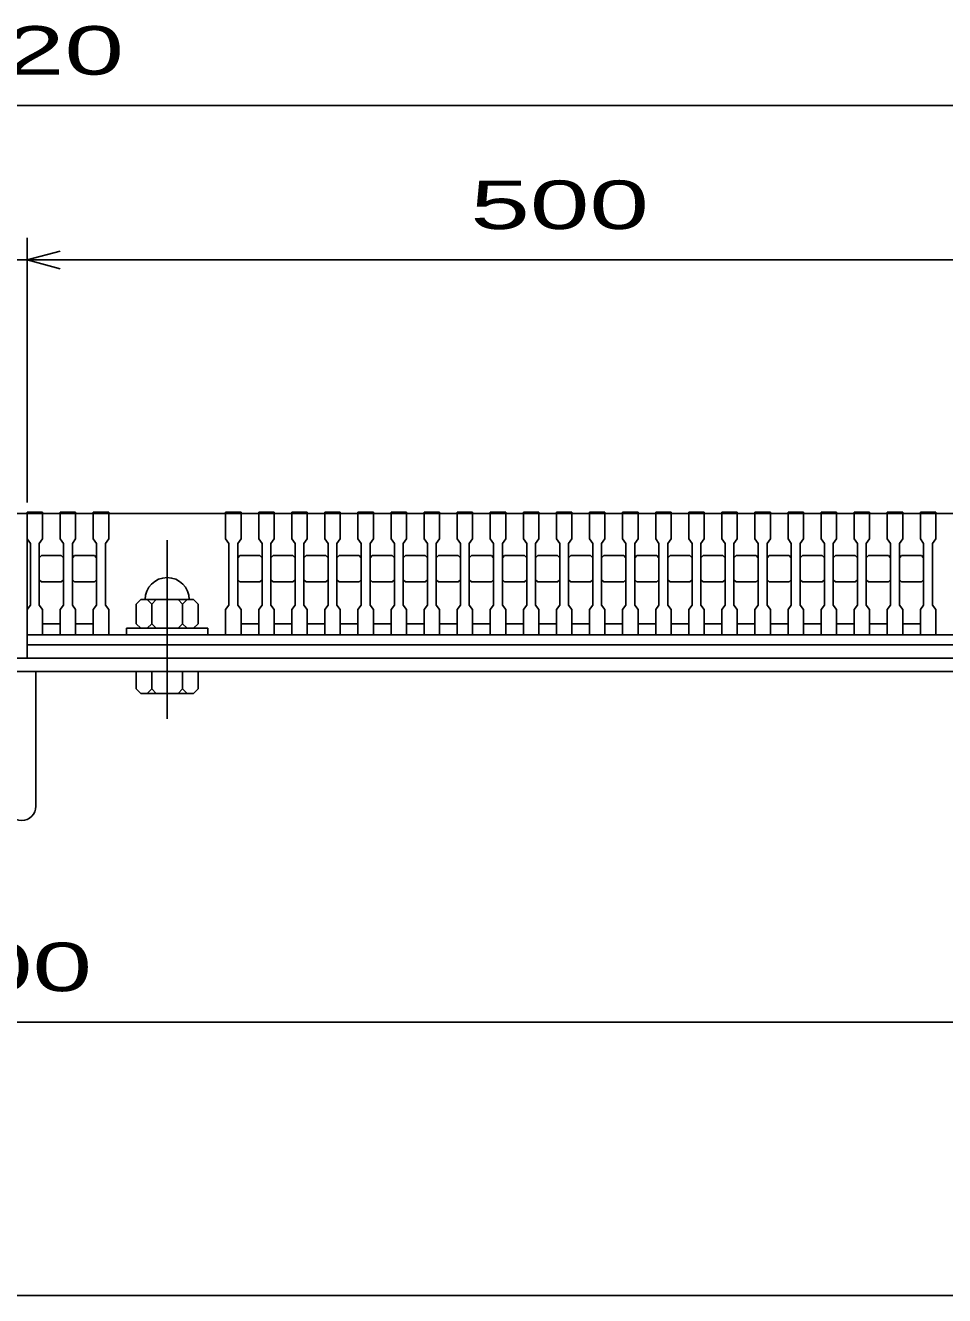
# Model space of a CAD drawing. Units: millimetres, scale not verified. Extents: x -1820 to 1731, y -1282 to 1054.
# Drawn here: x -848 to -432, y -1146 to -571 of the extents above; entities that cross this region are included whole.
import ezdxf
from ezdxf.enums import TextEntityAlignment as Align

# ---------------------------------------------------------------- set-up
doc = ezdxf.new("R2010")
doc.units = ezdxf.units.MM
doc.header["$LTSCALE"] = 10
doc.linetypes.add('CHAIN', pattern=[18.5, 12, -1.5, 3.5, -1.5])
for name, color, linetype, lineweight in [('0_2', 150, 'Continuous', 25), ('16', 3, 'Continuous', 25), ('19', 6, 'Continuous', 25), ('22', 4, 'Continuous', 25)]:
    doc.layers.add(name, color=color, linetype=linetype, lineweight=lineweight)
doc.styles.add('ベクトル', font='')
doc.styles.get('ベクトル').set_extended_font_data('ベクトル')

msp = doc.modelspace()

# ---------------------------------------------------------------- linework, layer by layer
at = {"layer": '0_2'}
msp.add_line((1731, -1146.5), (-1729, -1146.5), dxfattribs=at)
at = {"layer": '16'}
for p, q in [((-847.5, -792), (-847.5, -791.3)), ((-847.5, -791.3), (-840.5, -791.3)), ((-847.5, -792), (-847.5, -803.5)), ((-840.5, -792), (-847.5, -792)), ((-847.5, -792), (-847.5, -842)), ((-847.5, -792), (-347.5, -792)), ((-840.5, -791.3), (-840.5, -792)), ((-840.5, -803.5), (-840.5, -792)), ((-832.5, -792), (-832.5, -791.3)), ((-832.5, -791.3), (-825.5, -791.3)), ((-832.5, -792), (-832.5, -803.5)), ((-825.5, -792), (-832.5, -792)), ((-825.5, -791.3), (-825.5, -792)), ((-825.5, -803.5), (-825.5, -792)), ((-817.5, -792), (-817.5, -791.3)), ((-817.5, -791.3), (-810.5, -791.3)), ((-817.5, -792), (-817.5, -803.5)), ((-810.5, -792), (-817.5, -792)), ((-810.5, -791.3), (-810.5, -792)), ((-810.5, -803.5), (-810.5, -792)), ((-810.5, -792), (-757.5, -792)), ((-757.5, -792), (-757.5, -791.3)), ((-757.5, -791.3), (-750.5, -791.3)), ((-757.5, -792), (-757.5, -803.5)), ((-750.5, -792), (-757.5, -792)), ((-750.5, -791.3), (-750.5, -792)), ((-750.5, -803.5), (-750.5, -792)), ((-742.5, -792), (-742.5, -791.3)), ((-742.5, -791.3), (-735.5, -791.3)), ((-742.5, -792), (-742.5, -803.5)), ((-735.5, -792), (-742.5, -792)), ((-735.5, -791.3), (-735.5, -792)), ((-735.5, -803.5), (-735.5, -792)), ((-727.5, -792), (-727.5, -791.3)), ((-727.5, -791.3), (-720.5, -791.3)), ((-727.5, -792), (-727.5, -803.5)), ((-720.5, -792), (-727.5, -792)), ((-720.5, -791.3), (-720.5, -792)), ((-720.5, -803.5), (-720.5, -792)), ((-712.5, -792), (-712.5, -791.3)), ((-712.5, -791.3), (-705.5, -791.3)), ((-712.5, -792), (-712.5, -803.5)), ((-705.5, -792), (-712.5, -792)), ((-705.5, -791.3), (-705.5, -792)), ((-705.5, -803.5), (-705.5, -792)), ((-697.5, -792), (-697.5, -791.3)), ((-697.5, -791.3), (-690.5, -791.3)), ((-697.5, -792), (-697.5, -803.5)), ((-690.5, -792), (-697.5, -792)), ((-690.5, -791.3), (-690.5, -792)), ((-690.5, -803.5), (-690.5, -792)), ((-682.5, -792), (-682.5, -791.3)), ((-682.5, -791.3), (-675.5, -791.3)), ((-682.5, -792), (-682.5, -803.5)), ((-675.5, -792), (-682.5, -792)), ((-675.5, -791.3), (-675.5, -792)), ((-675.5, -803.5), (-675.5, -792)), ((-667.5, -792), (-667.5, -791.3)), ((-667.5, -791.3), (-660.5, -791.3)), ((-667.5, -792), (-667.5, -803.5)), ((-660.5, -792), (-667.5, -792)), ((-660.5, -791.3), (-660.5, -792)), ((-660.5, -803.5), (-660.5, -792)), ((-652.5, -792), (-652.5, -791.3)), ((-652.5, -791.3), (-645.5, -791.3)), ((-652.5, -792), (-652.5, -803.5)), ((-645.5, -792), (-652.5, -792)), ((-645.5, -791.3), (-645.5, -792)), ((-645.5, -803.5), (-645.5, -792)), ((-637.5, -792), (-637.5, -791.3)), ((-637.5, -791.3), (-630.5, -791.3)), ((-637.5, -792), (-637.5, -803.5)), ((-630.5, -792), (-637.5, -792)), ((-630.5, -791.3), (-630.5, -792)), ((-630.5, -803.5), (-630.5, -792)), ((-622.5, -792), (-622.5, -791.3)), ((-622.5, -791.3), (-615.5, -791.3)), ((-622.5, -792), (-622.5, -803.5)), ((-615.5, -792), (-622.5, -792)), ((-615.5, -791.3), (-615.5, -792)), ((-615.5, -803.5), (-615.5, -792)), ((-607.5, -792), (-607.5, -791.3)), ((-607.5, -791.3), (-600.5, -791.3)), ((-607.5, -792), (-607.5, -803.5)), ((-600.5, -792), (-607.5, -792)), ((-600.5, -791.3), (-600.5, -792)), ((-600.5, -803.5), (-600.5, -792)), ((-592.5, -792), (-592.5, -791.3)), ((-592.5, -791.3), (-585.5, -791.3)), ((-592.5, -792), (-592.5, -803.5)), ((-585.5, -792), (-592.5, -792)), ((-585.5, -791.3), (-585.5, -792)), ((-585.5, -803.5), (-585.5, -792)), ((-577.5, -792), (-577.5, -791.3)), ((-577.5, -791.3), (-570.5, -791.3)), ((-577.5, -792), (-577.5, -803.5)), ((-570.5, -792), (-577.5, -792)), ((-570.5, -791.3), (-570.5, -792)), ((-570.5, -803.5), (-570.5, -792)), ((-562.5, -792), (-562.5, -791.3)), ((-562.5, -791.3), (-555.5, -791.3)), ((-562.5, -792), (-562.5, -803.5)), ((-555.5, -792), (-562.5, -792)), ((-555.5, -791.3), (-555.5, -792)), ((-555.5, -803.5), (-555.5, -792)), ((-547.5, -792), (-547.5, -791.3)), ((-547.5, -791.3), (-540.5, -791.3)), ((-547.5, -792), (-547.5, -803.5)), ((-540.5, -792), (-547.5, -792)), ((-540.5, -791.3), (-540.5, -792)), ((-540.5, -803.5), (-540.5, -792)), ((-532.5, -792), (-532.5, -791.3)), ((-532.5, -791.3), (-525.5, -791.3)), ((-532.5, -792), (-532.5, -803.5)), ((-525.5, -792), (-532.5, -792)), ((-525.5, -791.3), (-525.5, -792)), ((-525.5, -803.5), (-525.5, -792)), ((-517.5, -792), (-517.5, -791.3)), ((-517.5, -791.3), (-510.5, -791.3)), ((-517.5, -792), (-517.5, -803.5)), ((-510.5, -792), (-517.5, -792)), ((-510.5, -791.3), (-510.5, -792)), ((-510.5, -803.5), (-510.5, -792)), ((-502.5, -792), (-502.5, -791.3)), ((-502.5, -791.3), (-495.5, -791.3)), ((-502.5, -792), (-502.5, -803.5)), ((-495.5, -792), (-502.5, -792)), ((-495.5, -791.3), (-495.5, -792)), ((-495.5, -803.5), (-495.5, -792)), ((-487.5, -792), (-487.5, -791.3)), ((-487.5, -791.3), (-480.5, -791.3)), ((-487.5, -792), (-487.5, -803.5)), ((-480.5, -792), (-487.5, -792)), ((-480.5, -791.3), (-480.5, -792)), ((-480.5, -803.5), (-480.5, -792)), ((-472.5, -792), (-472.5, -791.3)), ((-472.5, -791.3), (-465.5, -791.3)), ((-472.5, -792), (-472.5, -803.5)), ((-465.5, -792), (-472.5, -792)), ((-465.5, -791.3), (-465.5, -792)), ((-465.5, -803.5), (-465.5, -792)), ((-457.5, -792), (-457.5, -791.3)), ((-457.5, -791.3), (-450.5, -791.3)), ((-457.5, -792), (-457.5, -803.5)), ((-450.5, -792), (-457.5, -792)), ((-450.5, -791.3), (-450.5, -792)), ((-450.5, -803.5), (-450.5, -792)), ((-442.5, -792), (-442.5, -791.3)), ((-442.5, -791.3), (-435.5, -791.3)), ((-442.5, -792), (-442.5, -803.5)), ((-435.5, -792), (-442.5, -792)), ((-435.5, -791.3), (-435.5, -792)), ((-435.5, -803.5), (-435.5, -792)), ((-435.5, -792), (-382.5, -792)), ((-847.5, -803.5), (-846, -805.5)), ((-846, -805.5), (-846, -833.5)), ((-842, -805.5), (-840.5, -803.5)), ((-842, -833.5), (-842, -805.5)), ((-832.5, -803.5), (-831, -805.5)), ((-831, -805.5), (-831, -833.5)), ((-827, -805.5), (-825.5, -803.5)), ((-827, -833.5), (-827, -805.5)), ((-817.5, -803.5), (-816, -805.5)), ((-816, -805.5), (-816, -833.5)), ((-812, -805.5), (-810.5, -803.5)), ((-812, -833.5), (-812, -805.5)), ((-757.5, -803.5), (-756, -805.5)), ((-756, -805.5), (-756, -833.5)), ((-752, -805.5), (-750.5, -803.5)), ((-752, -833.5), (-752, -805.5)), ((-742.5, -803.5), (-741, -805.5)), ((-741, -805.5), (-741, -833.5)), ((-737, -805.5), (-735.5, -803.5)), ((-737, -833.5), (-737, -805.5)), ((-727.5, -803.5), (-726, -805.5)), ((-726, -805.5), (-726, -833.5)), ((-722, -805.5), (-720.5, -803.5)), ((-722, -833.5), (-722, -805.5)), ((-712.5, -803.5), (-711, -805.5)), ((-711, -805.5), (-711, -833.5)), ((-707, -805.5), (-705.5, -803.5)), ((-707, -833.5), (-707, -805.5)), ((-697.5, -803.5), (-696, -805.5)), ((-696, -805.5), (-696, -833.5)), ((-692, -805.5), (-690.5, -803.5)), ((-692, -833.5), (-692, -805.5)), ((-682.5, -803.5), (-681, -805.5)), ((-681, -805.5), (-681, -833.5)), ((-677, -805.5), (-675.5, -803.5)), ((-677, -833.5), (-677, -805.5)), ((-667.5, -803.5), (-666, -805.5)), ((-666, -805.5), (-666, -833.5)), ((-662, -805.5), (-660.5, -803.5)), ((-662, -833.5), (-662, -805.5)), ((-652.5, -803.5), (-651, -805.5)), ((-651, -805.5), (-651, -833.5)), ((-647, -805.5), (-645.5, -803.5)), ((-647, -833.5), (-647, -805.5)), ((-637.5, -803.5), (-636, -805.5)), ((-636, -805.5), (-636, -833.5)), ((-632, -805.5), (-630.5, -803.5)), ((-632, -833.5), (-632, -805.5)), ((-622.5, -803.5), (-621, -805.5)), ((-621, -805.5), (-621, -833.5)), ((-617, -805.5), (-615.5, -803.5)), ((-617, -833.5), (-617, -805.5)), ((-607.5, -803.5), (-606, -805.5)), ((-606, -805.5), (-606, -833.5)), ((-602, -805.5), (-600.5, -803.5)), ((-602, -833.5), (-602, -805.5)), ((-592.5, -803.5), (-591, -805.5)), ((-591, -805.5), (-591, -833.5)), ((-587, -805.5), (-585.5, -803.5)), ((-587, -833.5), (-587, -805.5)), ((-577.5, -803.5), (-576, -805.5)), ((-576, -805.5), (-576, -833.5)), ((-572, -805.5), (-570.5, -803.5)), ((-572, -833.5), (-572, -805.5)), ((-562.5, -803.5), (-561, -805.5)), ((-561, -805.5), (-561, -833.5)), ((-557, -805.5), (-555.5, -803.5)), ((-557, -833.5), (-557, -805.5)), ((-547.5, -803.5), (-546, -805.5)), ((-546, -805.5), (-546, -833.5)), ((-542, -805.5), (-540.5, -803.5)), ((-542, -833.5), (-542, -805.5)), ((-532.5, -803.5), (-531, -805.5)), ((-531, -805.5), (-531, -833.5)), ((-527, -805.5), (-525.5, -803.5)), ((-527, -833.5), (-527, -805.5)), ((-517.5, -803.5), (-516, -805.5)), ((-516, -805.5), (-516, -833.5)), ((-512, -805.5), (-510.5, -803.5)), ((-512, -833.5), (-512, -805.5)), ((-502.5, -803.5), (-501, -805.5)), ((-501, -805.5), (-501, -833.5)), ((-497, -805.5), (-495.5, -803.5)), ((-497, -833.5), (-497, -805.5)), ((-487.5, -803.5), (-486, -805.5)), ((-486, -805.5), (-486, -833.5)), ((-482, -805.5), (-480.5, -803.5)), ((-482, -833.5), (-482, -805.5)), ((-472.5, -803.5), (-471, -805.5)), ((-471, -805.5), (-471, -833.5)), ((-467, -805.5), (-465.5, -803.5)), ((-467, -833.5), (-467, -805.5)), ((-457.5, -803.5), (-456, -805.5)), ((-456, -805.5), (-456, -833.5)), ((-452, -805.5), (-450.5, -803.5)), ((-452, -833.5), (-452, -805.5)), ((-442.5, -803.5), (-441, -805.5)), ((-441, -805.5), (-441, -833.5)), ((-437, -805.5), (-435.5, -803.5)), ((-437, -833.5), (-437, -805.5)), ((-842, -812), (-841, -811)), ((-841, -811), (-832, -811)), ((-832, -811), (-831, -812)), ((-827, -812), (-826, -811)), ((-826, -811), (-817, -811)), ((-817, -811), (-816, -812)), ((-752, -812), (-751, -811)), ((-751, -811), (-742, -811)), ((-742, -811), (-741, -812)), ((-737, -812), (-736, -811)), ((-736, -811), (-727, -811)), ((-727, -811), (-726, -812)), ((-722, -812), (-721, -811)), ((-721, -811), (-712, -811)), ((-712, -811), (-711, -812)), ((-707, -812), (-706, -811)), ((-706, -811), (-697, -811)), ((-697, -811), (-696, -812)), ((-692, -812), (-691, -811)), ((-691, -811), (-682, -811)), ((-682, -811), (-681, -812)), ((-677, -812), (-676, -811)), ((-676, -811), (-667, -811)), ((-667, -811), (-666, -812)), ((-662, -812), (-661, -811)), ((-661, -811), (-652, -811)), ((-652, -811), (-651, -812)), ((-647, -812), (-646, -811)), ((-646, -811), (-637, -811)), ((-637, -811), (-636, -812)), ((-632, -812), (-631, -811)), ((-631, -811), (-622, -811)), ((-622, -811), (-621, -812)), ((-617, -812), (-616, -811)), ((-616, -811), (-607, -811)), ((-607, -811), (-606, -812)), ((-602, -812), (-601, -811)), ((-601, -811), (-592, -811)), ((-592, -811), (-591, -812)), ((-587, -812), (-586, -811)), ((-586, -811), (-577, -811)), ((-577, -811), (-576, -812)), ((-572, -812), (-571, -811)), ((-571, -811), (-562, -811)), ((-562, -811), (-561, -812)), ((-557, -812), (-556, -811)), ((-556, -811), (-547, -811)), ((-547, -811), (-546, -812)), ((-542, -812), (-541, -811)), ((-541, -811), (-532, -811)), ((-532, -811), (-531, -812)), ((-527, -812), (-526, -811)), ((-526, -811), (-517, -811)), ((-517, -811), (-516, -812)), ((-512, -812), (-511, -811)), ((-511, -811), (-502, -811)), ((-502, -811), (-501, -812)), ((-497, -812), (-496, -811)), ((-496, -811), (-487, -811)), ((-487, -811), (-486, -812)), ((-482, -812), (-481, -811)), ((-481, -811), (-472, -811)), ((-472, -811), (-471, -812)), ((-467, -812), (-466, -811)), ((-466, -811), (-457, -811)), ((-457, -811), (-456, -812)), ((-452, -812), (-451, -811)), ((-451, -811), (-442, -811)), ((-442, -811), (-441, -812)), ((-841, -823), (-842, -822)), ((-832, -823), (-841, -823)), ((-831, -822), (-832, -823)), ((-826, -823), (-827, -822)), ((-817, -823), (-826, -823)), ((-816, -822), (-817, -823)), ((-751, -823), (-752, -822)), ((-742, -823), (-751, -823)), ((-741, -822), (-742, -823)), ((-736, -823), (-737, -822)), ((-727, -823), (-736, -823)), ((-726, -822), (-727, -823)), ((-721, -823), (-722, -822)), ((-712, -823), (-721, -823)), ((-711, -822), (-712, -823)), ((-706, -823), (-707, -822)), ((-697, -823), (-706, -823)), ((-696, -822), (-697, -823)), ((-691, -823), (-692, -822)), ((-682, -823), (-691, -823)), ((-681, -822), (-682, -823)), ((-676, -823), (-677, -822)), ((-667, -823), (-676, -823)), ((-666, -822), (-667, -823)), ((-661, -823), (-662, -822)), ((-652, -823), (-661, -823)), ((-651, -822), (-652, -823)), ((-646, -823), (-647, -822)), ((-637, -823), (-646, -823)), ((-636, -822), (-637, -823)), ((-631, -823), (-632, -822)), ((-622, -823), (-631, -823)), ((-621, -822), (-622, -823)), ((-616, -823), (-617, -822)), ((-607, -823), (-616, -823)), ((-606, -822), (-607, -823)), ((-601, -823), (-602, -822)), ((-592, -823), (-601, -823)), ((-591, -822), (-592, -823)), ((-586, -823), (-587, -822)), ((-577, -823), (-586, -823)), ((-576, -822), (-577, -823)), ((-571, -823), (-572, -822)), ((-562, -823), (-571, -823)), ((-561, -822), (-562, -823)), ((-556, -823), (-557, -822)), ((-547, -823), (-556, -823)), ((-546, -822), (-547, -823)), ((-541, -823), (-542, -822)), ((-532, -823), (-541, -823)), ((-531, -822), (-532, -823)), ((-526, -823), (-527, -822)), ((-517, -823), (-526, -823)), ((-516, -822), (-517, -823)), ((-511, -823), (-512, -822)), ((-502, -823), (-511, -823)), ((-501, -822), (-502, -823)), ((-496, -823), (-497, -822)), ((-487, -823), (-496, -823)), ((-486, -822), (-487, -823)), ((-481, -823), (-482, -822)), ((-472, -823), (-481, -823)), ((-471, -822), (-472, -823)), ((-466, -823), (-467, -822)), ((-457, -823), (-466, -823)), ((-456, -822), (-457, -823)), ((-451, -823), (-452, -822)), ((-442, -823), (-451, -823)), ((-441, -822), (-442, -823)), ((-846, -833.5), (-847.5, -835.5)), ((-840.5, -835.5), (-842, -833.5)), ((-831, -833.5), (-832.5, -835.5)), ((-825.5, -835.5), (-827, -833.5)), ((-816, -833.5), (-817.5, -835.5)), ((-810.5, -835.5), (-812, -833.5)), ((-796, -831), (-798, -833)), ((-798, -833), (-798, -842)), ((-772, -831), (-796, -831)), ((-791, -833), (-793, -831)), ((-789, -831), (-791, -833)), ((-791, -842), (-791, -833)), ((-777, -833), (-779, -831)), ((-775, -831), (-777, -833)), ((-777, -842), (-777, -833)), ((-770, -833), (-772, -831)), ((-770, -842), (-770, -833)), ((-756, -833.5), (-757.5, -835.5)), ((-750.5, -835.5), (-752, -833.5)), ((-741, -833.5), (-742.5, -835.5)), ((-735.5, -835.5), (-737, -833.5)), ((-726, -833.5), (-727.5, -835.5)), ((-720.5, -835.5), (-722, -833.5)), ((-711, -833.5), (-712.5, -835.5)), ((-705.5, -835.5), (-707, -833.5)), ((-696, -833.5), (-697.5, -835.5)), ((-690.5, -835.5), (-692, -833.5)), ((-681, -833.5), (-682.5, -835.5)), ((-675.5, -835.5), (-677, -833.5)), ((-666, -833.5), (-667.5, -835.5)), ((-660.5, -835.5), (-662, -833.5)), ((-651, -833.5), (-652.5, -835.5)), ((-645.5, -835.5), (-647, -833.5)), ((-636, -833.5), (-637.5, -835.5)), ((-630.5, -835.5), (-632, -833.5)), ((-621, -833.5), (-622.5, -835.5)), ((-615.5, -835.5), (-617, -833.5)), ((-606, -833.5), (-607.5, -835.5)), ((-600.5, -835.5), (-602, -833.5)), ((-591, -833.5), (-592.5, -835.5)), ((-585.5, -835.5), (-587, -833.5)), ((-576, -833.5), (-577.5, -835.5)), ((-570.5, -835.5), (-572, -833.5)), ((-561, -833.5), (-562.5, -835.5)), ((-555.5, -835.5), (-557, -833.5)), ((-546, -833.5), (-547.5, -835.5)), ((-540.5, -835.5), (-542, -833.5)), ((-531, -833.5), (-532.5, -835.5)), ((-525.5, -835.5), (-527, -833.5)), ((-516, -833.5), (-517.5, -835.5)), ((-510.5, -835.5), (-512, -833.5)), ((-501, -833.5), (-502.5, -835.5)), ((-495.5, -835.5), (-497, -833.5)), ((-486, -833.5), (-487.5, -835.5)), ((-480.5, -835.5), (-482, -833.5)), ((-471, -833.5), (-472.5, -835.5)), ((-465.5, -835.5), (-467, -833.5)), ((-456, -833.5), (-457.5, -835.5)), ((-450.5, -835.5), (-452, -833.5)), ((-441, -833.5), (-442.5, -835.5)), ((-435.5, -835.5), (-437, -833.5)), ((-847.5, -835.5), (-847.5, -847)), ((-840.5, -847), (-840.5, -835.5)), ((-832.5, -835.5), (-832.5, -847)), ((-825.5, -847), (-825.5, -835.5)), ((-817.5, -835.5), (-817.5, -847)), ((-810.5, -847), (-810.5, -835.5)), ((-757.5, -835.5), (-757.5, -847)), ((-750.5, -847), (-750.5, -835.5)), ((-742.5, -835.5), (-742.5, -847)), ((-735.5, -847), (-735.5, -835.5)), ((-727.5, -835.5), (-727.5, -847)), ((-720.5, -847), (-720.5, -835.5)), ((-712.5, -835.5), (-712.5, -847)), ((-705.5, -847), (-705.5, -835.5)), ((-697.5, -835.5), (-697.5, -847)), ((-690.5, -847), (-690.5, -835.5)), ((-682.5, -835.5), (-682.5, -847)), ((-675.5, -847), (-675.5, -835.5)), ((-667.5, -835.5), (-667.5, -847)), ((-660.5, -847), (-660.5, -835.5)), ((-652.5, -835.5), (-652.5, -847)), ((-645.5, -847), (-645.5, -835.5)), ((-637.5, -835.5), (-637.5, -847)), ((-630.5, -847), (-630.5, -835.5)), ((-622.5, -835.5), (-622.5, -847)), ((-615.5, -847), (-615.5, -835.5)), ((-607.5, -835.5), (-607.5, -847)), ((-600.5, -847), (-600.5, -835.5)), ((-592.5, -835.5), (-592.5, -847)), ((-585.5, -847), (-585.5, -835.5)), ((-577.5, -835.5), (-577.5, -847)), ((-570.5, -847), (-570.5, -835.5)), ((-562.5, -835.5), (-562.5, -847)), ((-555.5, -847), (-555.5, -835.5)), ((-547.5, -835.5), (-547.5, -847)), ((-540.5, -847), (-540.5, -835.5)), ((-532.5, -835.5), (-532.5, -847)), ((-525.5, -847), (-525.5, -835.5)), ((-517.5, -835.5), (-517.5, -847)), ((-510.5, -847), (-510.5, -835.5)), ((-502.5, -835.5), (-502.5, -847)), ((-495.5, -847), (-495.5, -835.5)), ((-487.5, -835.5), (-487.5, -847)), ((-480.5, -847), (-480.5, -835.5)), ((-472.5, -835.5), (-472.5, -847)), ((-465.5, -847), (-465.5, -835.5)), ((-457.5, -835.5), (-457.5, -847)), ((-450.5, -847), (-450.5, -835.5)), ((-442.5, -835.5), (-442.5, -847)), ((-435.5, -847), (-435.5, -835.5)), ((-840.5, -842), (-832.5, -842)), ((-825.5, -842), (-817.5, -842)), ((-802.5, -847), (-802.5, -844)), ((-802.5, -844), (-765.5, -844)), ((-798, -842), (-796, -844)), ((-793, -844), (-791, -842)), ((-791, -842), (-789, -844)), ((-779, -844), (-777, -842)), ((-777, -842), (-775, -844)), ((-772, -844), (-770, -842)), ((-765.5, -844), (-765.5, -847)), ((-750.5, -842), (-742.5, -842)), ((-735.5, -842), (-727.5, -842)), ((-720.5, -842), (-712.5, -842)), ((-705.5, -842), (-697.5, -842)), ((-690.5, -842), (-682.5, -842)), ((-675.5, -842), (-667.5, -842)), ((-660.5, -842), (-652.5, -842)), ((-645.5, -842), (-637.5, -842)), ((-630.5, -842), (-622.5, -842)), ((-615.5, -842), (-607.5, -842)), ((-600.5, -842), (-592.5, -842)), ((-585.5, -842), (-577.5, -842)), ((-570.5, -842), (-562.5, -842)), ((-555.5, -842), (-547.5, -842)), ((-540.5, -842), (-532.5, -842)), ((-525.5, -842), (-517.5, -842)), ((-510.5, -842), (-502.5, -842)), ((-495.5, -842), (-487.5, -842)), ((-480.5, -842), (-472.5, -842)), ((-465.5, -842), (-457.5, -842)), ((-450.5, -842), (-442.5, -842)), ((-847.5, -847), (-840.5, -847)), ((-847.5, -847), (-347.5, -847)), ((-847.5, -851.5), (-847.5, -847)), ((-347.5, -851.5), (-847.5, -851.5)), ((-847.5, -851.5), (-847.5, -857.5)), ((-832.5, -847), (-825.5, -847)), ((-817.5, -847), (-810.5, -847)), ((-757.5, -847), (-810.5, -847)), ((-765.5, -847), (-802.5, -847)), ((-757.5, -847), (-750.5, -847)), ((-742.5, -847), (-735.5, -847)), ((-727.5, -847), (-720.5, -847)), ((-712.5, -847), (-705.5, -847)), ((-697.5, -847), (-690.5, -847)), ((-682.5, -847), (-675.5, -847)), ((-667.5, -847), (-660.5, -847)), ((-652.5, -847), (-645.5, -847)), ((-637.5, -847), (-630.5, -847)), ((-622.5, -847), (-615.5, -847)), ((-607.5, -847), (-600.5, -847)), ((-592.5, -847), (-585.5, -847)), ((-577.5, -847), (-570.5, -847)), ((-562.5, -847), (-555.5, -847)), ((-547.5, -847), (-540.5, -847)), ((-532.5, -847), (-525.5, -847)), ((-517.5, -847), (-510.5, -847)), ((-502.5, -847), (-495.5, -847)), ((-487.5, -847), (-480.5, -847)), ((-472.5, -847), (-465.5, -847)), ((-457.5, -847), (-450.5, -847)), ((-442.5, -847), (-435.5, -847)), ((-382.5, -847), (-435.5, -847)), ((-847.5, -857.5), (-347.5, -857.5))]:
    msp.add_line(p, q, dxfattribs=at)
at = {"layer": '16', "linetype": 'CHAIN'}
msp.add_line((-784, -804), (-784, -885), dxfattribs=at)
at = {"layer": '16'}
msp.add_arc((-784, -831), 10, 0, 180, dxfattribs=at)
at = {"layer": '19'}
for p, q in [((-852.5, -792), (-847.5, -792)), ((-346, -857.5), (-1354, -857.5)), ((-1360, -863.5), (-340, -863.5)), ((-843.5, -924.61), (-843.5, -863.5)), ((-798, -871.5), (-798, -863.5)), ((-798, -863.5), (-770, -863.5)), ((-791, -871.5), (-791, -863.5)), ((-777, -871.5), (-777, -863.5)), ((-770, -871.5), (-770, -863.5)), ((-796, -873.5), (-798, -871.5)), ((-796, -873.5), (-772, -873.5)), ((-793, -873.5), (-791, -871.5)), ((-789, -873.5), (-791, -871.5)), ((-779, -873.5), (-777, -871.5)), ((-775, -873.5), (-777, -871.5)), ((-770, -871.5), (-772, -873.5))]:
    msp.add_line(p, q, dxfattribs=at)
msp.add_arc((-850, -924.61), 6.5, 180, 0, dxfattribs=at)
at = {"layer": '22'}
for p, q in [((-1360, -607), (-340, -607)), ((-847.5, -787), (-847.5, -667)), ((-847.5, -677), (-832.5, -673)), ((-852.5, -677), (-847.5, -677)), ((-832.5, -681), (-847.5, -677)), ((-847.5, -677), (-347.5, -677)), ((-1300, -1022.5), (-400, -1022.5))]:
    msp.add_line(p, q, dxfattribs=at)

# ---------------------------------------------------------------- texts
at = {"layer": '22', "color": 2, "style": 'ベクトル', "width": 1.65}
for s, p in [(' 1020 ', (-925, -582)), (' 500 ', (-660, -652)), (' 900 ', (-912.5, -997.5))]:
    msp.add_text(s, height=21.99, dxfattribs=at).set_placement(p, align=Align.MIDDLE_LEFT)

doc.saveas('drawing.dxf')
